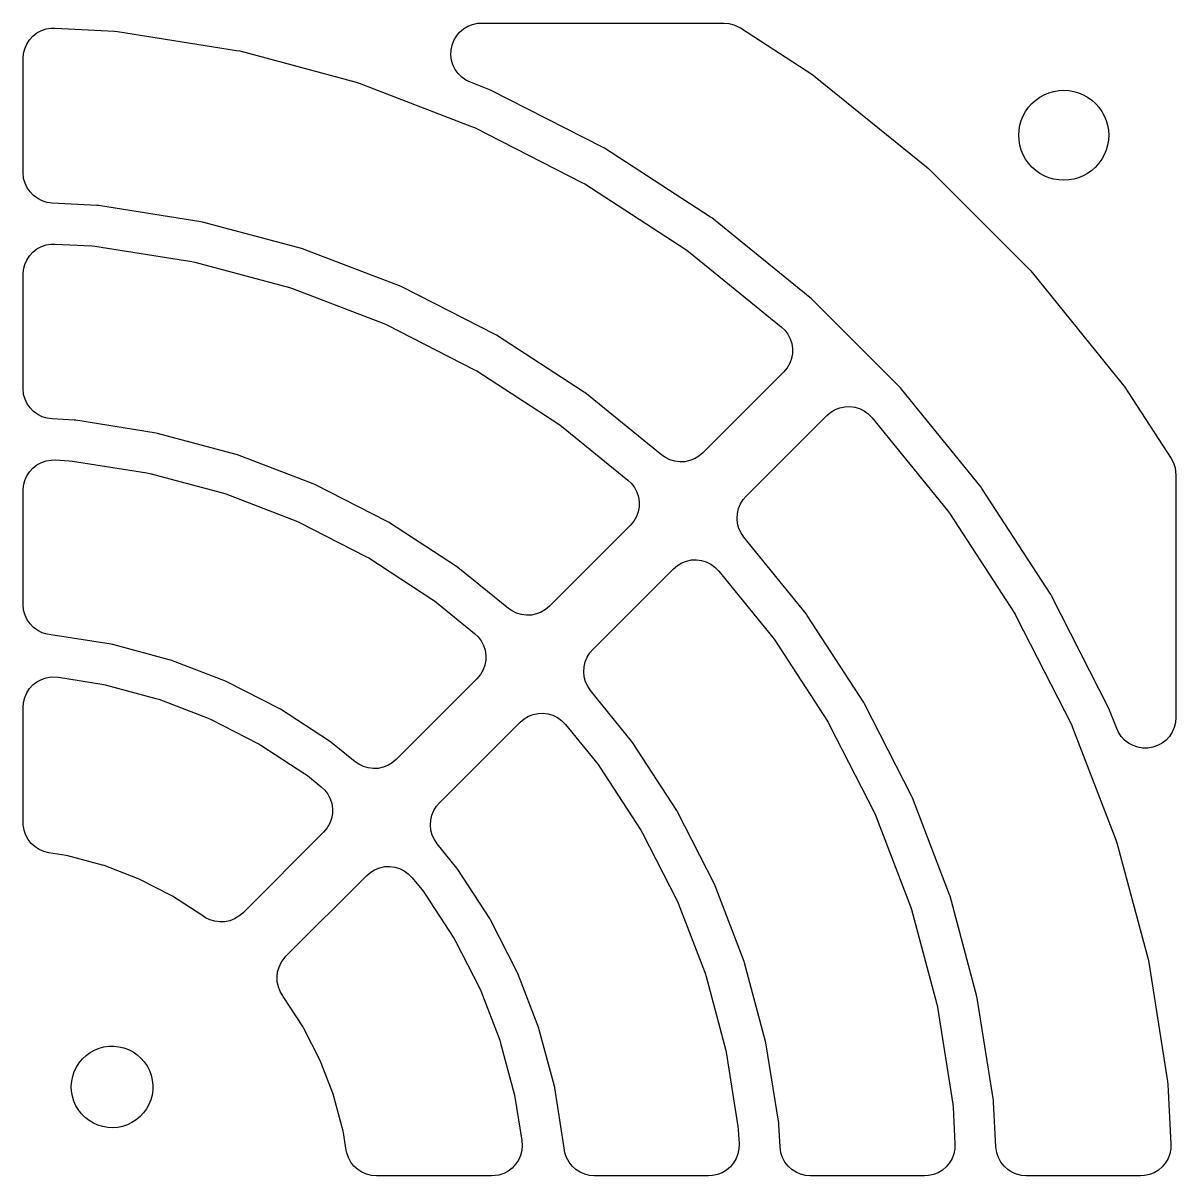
# Model space of a CAD drawing. Header units: metres. Extents: x -245 to 245, y -372 to 372.
# Drawn here: x 1.5 to 58, y -271 to -214.5 of the extents above; entities that cross this region are included whole.
import ezdxf

# ---------------------------------------------------------------- set-up
doc = ezdxf.new("R2010")
doc.units = ezdxf.units.M

msp = doc.modelspace()

# ---------------------------------------------------------------- linework, layer by layer
for p, q in [((23.0838, -214.784), (23.2959, -214.656)), ((23.2959, -214.656), (23.5262, -214.565)), ((23.5262, -214.565), (23.7684, -214.513)), ((23.7684, -214.513), (23.9621, -214.5)), ((23.9621, -214.5), (35.8425, -214.5)), ((35.8425, -214.5), (36.0894, -214.52)), ((36.0894, -214.52), (36.3296, -214.581)), ((36.3296, -214.581), (36.6595, -214.742)), ((1.81628, -215.321), (1.98409, -215.139)), ((1.98409, -215.139), (2.17958, -214.987)), ((2.17958, -214.987), (2.39746, -214.869)), ((2.39746, -214.869), (2.63177, -214.789)), ((2.63177, -214.789), (2.87613, -214.748)), ((2.87613, -214.748), (3.07851, -214.745)), ((3.07851, -214.745), (5.97536, -214.896)), ((5.97536, -214.896), (6.1315, -214.913)), ((6.1315, -214.913), (11.964, -215.837)), ((22.6109, -215.349), (22.7366, -215.135)), ((22.7366, -215.135), (22.8956, -214.945)), ((22.8956, -214.945), (23.0838, -214.784)), ((36.6595, -214.742), (40.1973, -217.039)), ((1.52046, -215.996), (1.58127, -215.756)), ((1.58127, -215.756), (1.68079, -215.529)), ((1.68079, -215.529), (1.81628, -215.321)), ((22.4638, -216.07), (22.4726, -215.823)), ((22.4726, -215.823), (22.5221, -215.58)), ((22.5221, -215.58), (22.6109, -215.349)), ((1.5, -216.243), (1.52046, -215.996)), ((1.5, -221.822), (1.5, -216.243)), ((11.964, -215.837), (12.1176, -215.869)), ((12.1176, -215.869), (17.8212, -217.398)), ((22.4958, -216.316), (22.4638, -216.07)), ((22.5677, -216.553), (22.4958, -216.316)), ((22.6778, -216.775), (22.5677, -216.553)), ((22.8228, -216.976), (22.6778, -216.775)), ((17.8212, -217.398), (17.9705, -217.446)), ((17.9705, -217.446), (23.4834, -219.562)), ((22.999, -217.15), (22.8228, -216.976)), ((23.2014, -217.293), (22.999, -217.15)), ((23.4246, -217.4), (23.2014, -217.293)), ((24.3336, -217.749), (23.4246, -217.4)), ((40.1973, -217.039), (40.3243, -217.132)), ((40.3243, -217.132), (45.7745, -221.545)), ((24.4054, -217.781), (24.3336, -217.749)), ((29.9233, -220.593), (24.4054, -217.781)), ((51.3277, -218.134), (51.5439, -218.015)), ((51.5439, -218.015), (51.7722, -217.92)), ((51.7722, -217.92), (52.0097, -217.852)), ((52.0097, -217.852), (52.2533, -217.81)), ((52.2533, -217.81), (52.5, -217.797)), ((52.5, -217.797), (52.7467, -217.81)), ((52.7467, -217.81), (52.9903, -217.852)), ((52.9903, -217.852), (53.2278, -217.92)), ((53.2278, -217.92), (53.456, -218.015)), ((53.456, -218.015), (53.6723, -218.134)), ((50.6343, -218.828), (50.7773, -218.626)), ((50.7773, -218.626), (50.9419, -218.442)), ((50.9419, -218.442), (51.1262, -218.277)), ((51.1262, -218.277), (51.3277, -218.134)), ((53.6723, -218.134), (53.8738, -218.277)), ((53.8738, -218.277), (54.0581, -218.442)), ((54.0581, -218.442), (54.2227, -218.626)), ((54.2227, -218.626), (54.3657, -218.828)), ((50.4202, -219.272), (50.5147, -219.044)), ((50.5147, -219.044), (50.6343, -218.828)), ((54.3657, -218.828), (54.4852, -219.044)), ((54.4852, -219.044), (54.5798, -219.272)), ((23.4834, -219.562), (23.6268, -219.626)), ((23.6268, -219.626), (28.8883, -222.307)), ((50.2965, -220), (50.3104, -219.753)), ((50.3104, -219.753), (50.3518, -219.51)), ((50.3518, -219.51), (50.4202, -219.272)), ((54.5798, -219.272), (54.6482, -219.51)), ((54.6482, -219.51), (54.6896, -219.753)), ((54.6896, -219.753), (54.7035, -220)), ((50.3104, -220.247), (50.2965, -220)), ((50.3518, -220.49), (50.3104, -220.247)), ((54.6896, -220.247), (54.6482, -220.49)), ((54.7035, -220), (54.6896, -220.247)), ((29.9912, -220.632), (29.9233, -220.593)), ((35.1852, -224.005), (29.9912, -220.632)), ((50.4202, -220.728), (50.3518, -220.49)), ((50.5147, -220.956), (50.4202, -220.728)), ((54.5798, -220.728), (54.4852, -220.956)), ((54.6482, -220.49), (54.5798, -220.728)), ((50.6343, -221.172), (50.5147, -220.956)), ((50.7773, -221.374), (50.6343, -221.172)), ((50.9419, -221.558), (50.7773, -221.374)), ((54.2227, -221.374), (54.0581, -221.558)), ((54.3657, -221.172), (54.2227, -221.374)), ((54.4852, -220.956), (54.3657, -221.172)), ((1.52863, -222.113), (1.5, -221.822)), ((45.7745, -221.545), (45.8911, -221.65)), ((45.8911, -221.65), (50.8497, -226.609)), ((51.1262, -221.723), (50.9419, -221.558)), ((51.3277, -221.866), (51.1262, -221.723)), ((51.5439, -221.985), (51.3277, -221.866)), ((51.7722, -222.08), (51.5439, -221.985)), ((53.456, -221.985), (53.2278, -222.08)), ((53.6723, -221.866), (53.456, -221.985)), ((53.8738, -221.723), (53.6723, -221.866)), ((54.0581, -221.558), (53.8738, -221.723)), ((1.59669, -222.352), (1.52863, -222.113)), ((1.70303, -222.575), (1.59669, -222.352)), ((1.84476, -222.779), (1.70303, -222.575)), ((28.8883, -222.307), (29.0243, -222.386)), ((29.0243, -222.386), (33.9766, -225.602)), ((52.0097, -222.148), (51.7722, -222.08)), ((52.2533, -222.19), (52.0097, -222.148)), ((52.5, -222.203), (52.2533, -222.19)), ((52.7467, -222.19), (52.5, -222.203)), ((52.9903, -222.148), (52.7467, -222.19)), ((53.2278, -222.08), (52.9903, -222.148)), ((2.01799, -222.956), (1.84476, -222.779)), ((2.21802, -223.102), (2.01799, -222.956)), ((2.43936, -223.213), (2.21802, -223.102)), ((2.67601, -223.286), (2.43936, -223.213)), ((2.92149, -223.32), (2.67601, -223.286)), ((5.11745, -223.435), (2.92149, -223.32)), ((5.1955, -223.443), (5.11745, -223.435)), ((10.2181, -224.239), (5.1955, -223.443)), ((10.2951, -224.255), (10.2181, -224.239)), ((15.2067, -225.571), (10.2951, -224.255)), ((35.2486, -224.051), (35.1852, -224.005)), ((40.0616, -227.949), (35.2486, -224.051)), ((2.39746, -225.452), (2.63177, -225.372)), ((2.63177, -225.372), (2.87613, -225.331)), ((2.87613, -225.331), (3.07851, -225.328)), ((3.07851, -225.328), (4.86909, -225.422)), ((4.86909, -225.422), (5.02524, -225.438)), ((1.68079, -226.112), (1.81628, -225.905)), ((1.81628, -225.905), (1.98409, -225.722)), ((1.98409, -225.722), (2.17958, -225.57)), ((2.17958, -225.57), (2.39746, -225.452)), ((5.02524, -225.438), (9.76358, -226.189)), ((15.2816, -225.595), (15.2067, -225.571)), ((20.029, -227.418), (15.2816, -225.595)), ((33.9766, -225.602), (34.1036, -225.694)), ((34.1036, -225.694), (38.6556, -229.38)), ((1.52046, -226.579), (1.58127, -226.339)), ((1.58127, -226.339), (1.68079, -226.112)), ((9.76358, -226.189), (9.91716, -226.221)), ((9.91716, -226.221), (14.5508, -227.463)), ((1.5, -226.826), (1.52046, -226.579)), ((1.5, -232.405), (1.5, -226.826)), ((50.8497, -226.609), (50.9548, -226.726)), ((50.9548, -226.726), (55.3682, -232.176)), ((14.5508, -227.463), (14.7001, -227.511)), ((14.7001, -227.511), (19.1789, -229.231)), ((20.1008, -227.45), (20.029, -227.418)), ((24.6316, -229.758), (20.1008, -227.45)), ((40.1199, -228.001), (40.0616, -227.949)), ((44.4989, -232.38), (40.1199, -228.001)), ((19.1789, -229.231), (19.3223, -229.295)), ((19.3223, -229.295), (23.5965, -231.472)), ((38.6556, -229.38), (38.8346, -229.551)), ((24.6995, -229.797), (24.6316, -229.758)), ((28.9644, -232.567), (24.6995, -229.797)), ((38.8346, -229.551), (38.983, -229.75)), ((38.983, -229.75), (39.0966, -229.97)), ((39.0966, -229.97), (39.1726, -230.206)), ((39.1726, -230.206), (39.2086, -230.451)), ((39.2086, -230.451), (39.2038, -230.698)), ((39.1584, -230.942), (39.0734, -231.175)), ((39.2038, -230.698), (39.1584, -230.942)), ((23.5965, -231.472), (23.7325, -231.551)), ((23.7325, -231.551), (27.7558, -234.164)), ((38.7723, -231.606), (34.8109, -235.568)), ((38.9513, -231.39), (38.7723, -231.606)), ((39.0734, -231.175), (38.9513, -231.39)), ((55.3682, -232.176), (55.4605, -232.303)), ((1.52863, -232.697), (1.5, -232.405)), ((1.59668, -232.935), (1.52863, -232.697)), ((29.0279, -232.613), (28.9644, -232.567)), ((32.8063, -235.673), (29.0279, -232.613)), ((44.5514, -232.438), (44.4989, -232.38)), ((48.4489, -237.251), (44.5514, -232.438)), ((55.4605, -232.303), (57.758, -235.841)), ((1.70303, -233.159), (1.59668, -232.935)), ((1.84476, -233.362), (1.70303, -233.159)), ((41.5262, -233.351), (41.7687, -233.3)), ((41.7687, -233.3), (42.0162, -233.29)), ((42.0162, -233.29), (42.2621, -233.32)), ((42.2621, -233.32), (42.4995, -233.391)), ((2.01799, -233.539), (1.84476, -233.362)), ((2.218, -233.685), (2.01799, -233.539)), ((2.43936, -233.796), (2.218, -233.685)), ((2.67601, -233.87), (2.43936, -233.796)), ((2.92149, -233.903), (2.67601, -233.87)), ((4.0112, -233.96), (2.92149, -233.903)), ((36.9322, -237.689), (40.8936, -233.728)), ((40.8936, -233.728), (41.0826, -233.568)), ((41.0826, -233.568), (41.2955, -233.441)), ((41.2955, -233.441), (41.5262, -233.351)), ((42.4995, -233.391), (42.7221, -233.5)), ((42.7221, -233.5), (42.9237, -233.644)), ((42.9237, -233.644), (43.12, -233.844)), ((43.12, -233.844), (46.8061, -238.396)), ((4.08925, -233.968), (4.0112, -233.96)), ((8.0177, -234.591), (4.08925, -233.968)), ((27.7558, -234.164), (27.8829, -234.256)), ((27.8829, -234.256), (31.1411, -236.894)), ((8.09465, -234.607), (8.0177, -234.591)), ((11.9363, -235.636), (8.09465, -234.607)), ((34.8109, -235.568), (34.6219, -235.728)), ((1.98409, -236.306), (2.17958, -236.154)), ((2.17958, -236.154), (2.39746, -236.036)), ((2.39746, -236.036), (2.63177, -235.955)), ((2.63177, -235.955), (2.87613, -235.914)), ((2.87613, -235.914), (3.07849, -235.911)), ((3.07849, -235.911), (3.76282, -235.947)), ((3.76282, -235.947), (3.91898, -235.964)), ((3.91898, -235.964), (7.56319, -236.541)), ((12.0112, -235.661), (11.9363, -235.636)), ((15.7243, -237.086), (12.0112, -235.661)), ((32.9824, -235.796), (32.8063, -235.673)), ((33.205, -235.905), (32.9824, -235.796)), ((33.4424, -235.975), (33.205, -235.905)), ((33.6883, -236.006), (33.4424, -235.975)), ((33.9358, -235.996), (33.6883, -236.006)), ((34.1783, -235.945), (33.9358, -235.996)), ((34.409, -235.855), (34.1783, -235.945)), ((34.6219, -235.728), (34.409, -235.855)), ((57.758, -235.841), (57.8753, -236.059)), ((57.8753, -236.059), (57.9551, -236.293)), ((1.58127, -236.922), (1.68079, -236.695)), ((1.68079, -236.695), (1.81628, -236.488)), ((1.81628, -236.488), (1.98409, -236.306)), ((7.56319, -236.541), (7.71677, -236.573)), ((7.71677, -236.573), (11.2803, -237.528)), ((57.9551, -236.293), (58, -236.657)), ((58, -236.657), (58, -248.538)), ((1.5, -237.409), (1.52046, -237.162)), ((1.52046, -237.162), (1.58127, -236.922)), ((15.796, -237.118), (15.7243, -237.086)), ((19.34, -238.924), (15.796, -237.118)), ((31.1411, -236.894), (31.3201, -237.066)), ((31.3201, -237.066), (31.4685, -237.264)), ((31.4685, -237.264), (31.5822, -237.484)), ((48.495, -237.315), (48.4489, -237.251)), ((1.5, -242.989), (1.5, -237.409)), ((11.2803, -237.528), (11.4297, -237.577)), ((11.4297, -237.577), (14.8742, -238.899)), ((31.5822, -237.484), (31.6581, -237.72)), ((31.6581, -237.72), (31.6942, -237.965)), ((36.6601, -238.061), (36.7916, -237.851)), ((36.7916, -237.851), (36.9322, -237.689)), ((51.868, -242.509), (48.495, -237.315)), ((31.6894, -238.213), (31.6439, -238.456)), ((31.6942, -237.965), (31.6894, -238.213)), ((36.5089, -238.531), (36.565, -238.29)), ((36.565, -238.29), (36.6601, -238.061)), ((46.8061, -238.396), (46.8984, -238.523)), ((14.8742, -238.899), (15.0176, -238.963)), ((15.0176, -238.963), (18.305, -240.638)), ((19.408, -238.963), (19.34, -238.924)), ((22.7437, -241.129), (19.408, -238.963)), ((31.4369, -238.905), (31.2578, -239.121)), ((31.559, -238.689), (31.4369, -238.905)), ((31.6439, -238.456), (31.559, -238.689)), ((36.4931, -238.779), (36.5089, -238.531)), ((36.5184, -239.025), (36.4931, -238.779)), ((46.8984, -238.523), (50.1145, -243.476)), ((31.2578, -239.121), (27.2964, -243.082)), ((36.5838, -239.264), (36.5184, -239.025)), ((36.6877, -239.489), (36.5838, -239.264)), ((36.8271, -239.694), (36.6877, -239.489)), ((39.8868, -243.472), (36.8271, -239.694)), ((18.305, -240.638), (18.4409, -240.716)), ((18.4409, -240.716), (21.5352, -242.726)), ((22.8073, -241.175), (22.7437, -241.129)), ((25.2918, -243.187), (22.8073, -241.175)), ((29.4178, -245.204), (33.3792, -241.242)), ((33.3792, -241.242), (33.5682, -241.082)), ((33.5682, -241.082), (33.781, -240.955)), ((33.781, -240.955), (34.0118, -240.865)), ((34.0118, -240.865), (34.2543, -240.814)), ((34.2543, -240.814), (34.5018, -240.804)), ((34.5018, -240.804), (34.7476, -240.835)), ((34.7476, -240.835), (34.9851, -240.905)), ((34.9851, -240.905), (35.2076, -241.014)), ((35.2076, -241.014), (35.4093, -241.158)), ((35.4093, -241.158), (35.6055, -241.359)), ((35.6055, -241.359), (38.244, -244.617)), ((21.5352, -242.726), (21.6622, -242.818)), ((21.6622, -242.818), (23.6267, -244.409)), ((51.9072, -242.577), (51.868, -242.509)), ((54.7187, -248.095), (51.9072, -242.577)), ((1.52863, -243.28), (1.5, -242.989)), ((1.59669, -243.518), (1.52863, -243.28)), ((25.468, -243.31), (25.2918, -243.187)), ((25.6905, -243.419), (25.468, -243.31)), ((25.928, -243.49), (25.6905, -243.419)), ((26.1738, -243.52), (25.928, -243.49)), ((26.4213, -243.51), (26.1738, -243.52)), ((26.6638, -243.459), (26.4213, -243.51)), ((26.8946, -243.369), (26.6638, -243.459)), ((27.1074, -243.242), (26.8946, -243.369)), ((27.2964, -243.082), (27.1074, -243.242)), ((39.9329, -243.536), (39.8868, -243.472)), ((50.1145, -243.476), (50.193, -243.612)), ((1.70305, -243.742), (1.59669, -243.518)), ((1.84477, -243.945), (1.70305, -243.742)), ((2.01802, -244.122), (1.84477, -243.945)), ((42.7025, -247.8), (39.9329, -243.536)), ((50.193, -243.612), (52.8738, -248.873)), ((2.21805, -244.269), (2.01802, -244.122)), ((2.43941, -244.38), (2.21805, -244.269)), ((2.67604, -244.453), (2.43941, -244.38)), ((2.86627, -244.479), (2.67604, -244.453)), ((2.866, -244.481), (2.86627, -244.479)), ((2.98299, -244.494), (2.866, -244.481)), ((5.81731, -244.943), (2.98299, -244.494)), ((23.6267, -244.409), (23.8057, -244.58)), ((23.8057, -244.58), (23.9541, -244.779)), ((38.244, -244.617), (38.3363, -244.744)), ((5.89426, -244.959), (5.81731, -244.943)), ((8.66583, -245.702), (5.89426, -244.959)), ((23.9541, -244.779), (24.0677, -244.999)), ((24.0677, -244.999), (24.1437, -245.235)), ((29.2772, -245.366), (29.4178, -245.204)), ((38.3363, -244.744), (40.9491, -248.768)), ((8.74074, -245.726), (8.66583, -245.702)), ((11.4198, -246.754), (8.74074, -245.726)), ((24.1749, -245.727), (24.1295, -245.971)), ((24.1437, -245.235), (24.1797, -245.48)), ((24.1797, -245.48), (24.1749, -245.727)), ((29.0506, -245.805), (29.1457, -245.576)), ((29.1457, -245.576), (29.2772, -245.366)), ((24.0445, -246.204), (23.9224, -246.419)), ((24.1295, -245.971), (24.0445, -246.204)), ((28.9787, -246.293), (28.9944, -246.046)), ((29.0039, -246.54), (28.9787, -246.293)), ((28.9944, -246.046), (29.0506, -245.805)), ((1.98409, -246.934), (2.17958, -246.782)), ((2.17958, -246.782), (2.39746, -246.664)), ((2.39746, -246.664), (2.63177, -246.583)), ((2.63177, -246.583), (2.87613, -246.542)), ((2.87613, -246.542), (3.23465, -246.556)), ((3.23465, -246.556), (5.36279, -246.893)), ((5.36279, -246.893), (5.51637, -246.926)), ((11.4915, -246.786), (11.4198, -246.754)), ((14.0483, -248.089), (11.4915, -246.786)), ((23.7434, -246.635), (19.782, -250.597)), ((23.9224, -246.419), (23.7434, -246.635)), ((29.0694, -246.779), (29.0039, -246.54)), ((29.1732, -247.003), (29.0694, -246.779)), ((1.58127, -247.55), (1.68079, -247.323)), ((1.68079, -247.323), (1.81628, -247.116)), ((1.81628, -247.116), (1.98409, -246.934)), ((5.51637, -246.926), (8.00992, -247.594)), ((29.3127, -247.208), (29.1732, -247.003)), ((31.3246, -249.693), (29.3127, -247.208)), ((1.5, -248.037), (1.52046, -247.79)), ((1.52046, -247.79), (1.58127, -247.55)), ((8.00992, -247.594), (8.15924, -247.642)), ((8.15924, -247.642), (10.5695, -248.567)), ((42.7418, -247.868), (42.7025, -247.8)), ((45.0504, -252.399), (42.7418, -247.868)), ((1.5, -253.678), (1.5, -248.037)), ((10.5695, -248.567), (10.713, -248.631)), ((14.1162, -248.128), (14.0483, -248.089)), ((16.523, -249.691), (14.1162, -248.128)), ((25.8647, -248.757), (26.0537, -248.596)), ((26.0537, -248.596), (26.2666, -248.47)), ((26.2666, -248.47), (26.4973, -248.38)), ((26.4973, -248.38), (26.7398, -248.329)), ((26.7398, -248.329), (26.9873, -248.319)), ((26.9873, -248.319), (27.2332, -248.349)), ((27.2332, -248.349), (27.4706, -248.42)), ((27.4706, -248.42), (27.6932, -248.529)), ((27.6932, -248.529), (27.8948, -248.673)), ((54.7507, -248.166), (54.7187, -248.095)), ((55.0996, -249.075), (54.7507, -248.166)), ((58, -248.538), (57.9795, -248.785)), ((10.713, -248.631), (13.0134, -249.803)), ((21.9033, -252.718), (25.8647, -248.757)), ((27.8948, -248.673), (28.0911, -248.873)), ((28.0911, -248.873), (29.6819, -250.838)), ((40.9491, -248.768), (41.0276, -248.903)), ((41.0276, -248.903), (43.2054, -253.178)), ((52.8738, -248.873), (52.9377, -249.017)), ((52.9377, -249.017), (55.0539, -254.529)), ((55.1808, -249.252), (55.0996, -249.075)), ((57.9187, -249.025), (57.8192, -249.252)), ((57.9795, -248.785), (57.9187, -249.025)), ((16.5865, -249.737), (16.523, -249.691)), ((31.3708, -249.756), (31.3246, -249.693)), ((55.3163, -249.459), (55.1808, -249.252)), ((55.4841, -249.641), (55.3163, -249.459)), ((55.6796, -249.794), (55.4841, -249.641)), ((57.5159, -249.641), (57.3204, -249.794)), ((57.6837, -249.459), (57.5159, -249.641)), ((57.8192, -249.252), (57.6837, -249.459)), ((13.0134, -249.803), (13.1493, -249.882)), ((13.1493, -249.882), (15.3145, -251.288)), ((17.7773, -250.702), (16.5865, -249.737)), ((33.5371, -253.092), (31.3708, -249.756)), ((55.8975, -249.912), (55.6796, -249.794)), ((56.1318, -249.992), (55.8975, -249.912)), ((56.3761, -250.033), (56.1318, -249.992)), ((56.6239, -250.033), (56.3761, -250.033)), ((56.8682, -249.992), (56.6239, -250.033)), ((57.1025, -249.912), (56.8682, -249.992)), ((57.3204, -249.794), (57.1025, -249.912)), ((17.9535, -250.825), (17.7773, -250.702)), ((18.1761, -250.933), (17.9535, -250.825)), ((19.5929, -250.757), (19.3801, -250.884)), ((19.782, -250.597), (19.5929, -250.757)), ((29.6819, -250.838), (29.7742, -250.965)), ((15.3145, -251.288), (15.4415, -251.38)), ((15.4415, -251.38), (16.1122, -251.923)), ((18.4135, -251.004), (18.1761, -250.933)), ((18.6593, -251.035), (18.4135, -251.004)), ((18.9068, -251.025), (18.6593, -251.035)), ((19.1493, -250.974), (18.9068, -251.025)), ((19.3801, -250.884), (19.1493, -250.974)), ((29.7742, -250.965), (31.7836, -254.059)), ((16.1122, -251.923), (16.2912, -252.095)), ((16.2912, -252.095), (16.4396, -252.293)), ((16.4396, -252.293), (16.5533, -252.513)), ((16.5533, -252.513), (16.6292, -252.749)), ((45.0823, -252.471), (45.0504, -252.399)), ((46.9047, -257.218), (45.0823, -252.471)), ((16.6292, -252.749), (16.6653, -252.994)), ((16.6653, -252.994), (16.6605, -253.242)), ((21.5361, -253.319), (21.6312, -253.09)), ((21.6312, -253.09), (21.7627, -252.88)), ((21.7627, -252.88), (21.9033, -252.718)), ((33.5763, -253.16), (33.5371, -253.092)), ((1.5062, -253.815), (1.5, -253.678)), ((16.615, -253.485), (16.53, -253.718)), ((16.6605, -253.242), (16.615, -253.485)), ((21.4642, -253.808), (21.4799, -253.56)), ((21.4799, -253.56), (21.5361, -253.319)), ((35.382, -256.704), (33.5763, -253.16)), ((43.2054, -253.178), (43.2693, -253.321)), ((43.2693, -253.321), (44.9885, -257.8)), ((1.549, -254.059), (1.5062, -253.815)), ((1.63136, -254.292), (1.549, -254.059)), ((16.2289, -254.15), (12.264, -258.115)), ((16.4079, -253.934), (16.2289, -254.15)), ((16.53, -253.718), (16.4079, -253.934)), ((21.4894, -254.054), (21.4642, -253.808)), ((21.5549, -254.293), (21.4894, -254.054)), ((31.7836, -254.059), (31.8621, -254.195)), ((31.8621, -254.195), (33.5371, -257.482)), ((1.75107, -254.509), (1.63136, -254.292)), ((1.90485, -254.703), (1.75107, -254.509)), ((2.08849, -254.87), (1.90485, -254.703)), ((21.6588, -254.518), (21.5549, -254.293)), ((21.7982, -254.723), (21.6588, -254.518)), ((22.7626, -255.914), (21.7982, -254.723)), ((55.0539, -254.529), (55.1024, -254.679)), ((55.1024, -254.679), (56.6307, -260.382)), ((2.297, -255.003), (2.08849, -254.87)), ((2.52469, -255.101), (2.297, -255.003)), ((2.76534, -255.16), (2.52469, -255.101)), ((3.61696, -255.295), (2.76534, -255.16)), ((3.69386, -255.311), (3.61696, -255.295)), ((5.39542, -255.767), (3.69386, -255.311)), ((5.47032, -255.791), (5.39542, -255.767)), ((7.1151, -256.423), (5.47032, -255.791)), ((18.7521, -255.984), (18.9829, -255.894)), ((18.9829, -255.894), (19.2254, -255.843)), ((19.2254, -255.843), (19.4729, -255.833)), ((19.4729, -255.833), (19.7187, -255.864)), ((19.7187, -255.864), (19.9561, -255.934)), ((19.9561, -255.934), (20.1787, -256.043)), ((22.8087, -255.977), (22.7626, -255.914)), ((7.18683, -256.455), (7.1151, -256.423)), ((8.75652, -257.255), (7.18683, -256.455)), ((14.3854, -260.236), (18.3502, -256.271)), ((18.3502, -256.271), (18.5393, -256.111)), ((18.5393, -256.111), (18.7521, -255.984)), ((20.1787, -256.043), (20.3803, -256.187)), ((20.3803, -256.187), (20.5766, -256.388)), ((20.5766, -256.388), (21.1198, -257.059)), ((24.3717, -258.384), (22.8087, -255.977)), ((21.1198, -257.059), (21.2121, -257.186)), ((35.414, -256.776), (35.382, -256.704)), ((36.8393, -260.489), (35.414, -256.776)), ((8.82471, -257.294), (8.75652, -257.255)), ((10.3024, -258.253), (8.82471, -257.294)), ((21.2121, -257.186), (22.6181, -259.351)), ((33.5371, -257.482), (33.601, -257.626)), ((33.601, -257.626), (34.9232, -261.07)), ((46.929, -257.293), (46.9047, -257.218)), ((48.2451, -262.205), (46.929, -257.293)), ((12.264, -258.115), (12.075, -258.275)), ((44.9885, -257.8), (45.037, -257.949)), ((45.037, -257.949), (46.2786, -262.583)), ((10.3218, -258.268), (10.3024, -258.253)), ((10.4356, -258.343), (10.3218, -258.268)), ((10.6581, -258.451), (10.4356, -258.343)), ((10.8956, -258.522), (10.6581, -258.451)), ((11.1414, -258.553), (10.8956, -258.522)), ((11.3889, -258.542), (11.1414, -258.553)), ((11.6314, -258.492), (11.3889, -258.542)), ((11.8622, -258.402), (11.6314, -258.492)), ((12.075, -258.275), (11.8622, -258.402)), ((24.4109, -258.452), (24.3717, -258.384)), ((25.7137, -261.009), (24.4109, -258.452)), ((22.6181, -259.351), (22.6967, -259.487)), ((22.6967, -259.487), (23.8688, -261.787)), ((14.1512, -260.539), (14.2935, -260.337)), ((14.2935, -260.337), (14.3854, -260.236)), ((56.6307, -260.382), (56.6633, -260.536)), ((13.9468, -261.247), (13.9755, -261.001)), ((13.9755, -261.001), (14.0442, -260.763)), ((14.0442, -260.763), (14.1512, -260.539)), ((25.7456, -261.08), (25.7137, -261.009)), ((36.8637, -260.564), (36.8393, -260.489)), ((37.893, -264.405), (36.8637, -260.564)), ((56.6633, -260.536), (57.5871, -266.368)), ((13.9591, -261.494), (13.9468, -261.247)), ((14.0119, -261.736), (13.9591, -261.494)), ((26.774, -263.759), (25.7456, -261.08)), ((34.9232, -261.07), (34.9717, -261.22)), ((34.9717, -261.22), (35.9265, -264.783)), ((14.1039, -261.966), (14.0119, -261.736)), ((14.2324, -262.178), (14.1039, -261.966)), ((23.8688, -261.787), (23.9326, -261.93)), ((23.9326, -261.93), (24.8578, -264.341)), ((14.2466, -262.198), (14.2324, -262.178)), ((15.2061, -263.675), (14.2466, -262.198)), ((46.2786, -262.583), (46.3113, -262.736)), ((48.2614, -262.282), (48.2451, -262.205)), ((49.0569, -267.305), (48.2614, -262.282)), ((46.3113, -262.736), (47.0618, -267.475)), ((15.2455, -263.743), (15.2061, -263.675)), ((16.0453, -265.313), (15.2455, -263.743)), ((26.7983, -263.834), (26.774, -263.759)), ((27.5409, -266.606), (26.7983, -263.834)), ((24.8578, -264.341), (24.9063, -264.49)), ((37.9094, -264.482), (37.893, -264.405)), ((4.58539, -265.098), (4.78416, -264.953)), ((4.78416, -264.953), (4.99928, -264.833)), ((4.99928, -264.833), (5.22751, -264.741)), ((5.22751, -264.741), (5.46536, -264.677)), ((5.46536, -264.677), (5.70924, -264.643)), ((5.70924, -264.643), (5.95546, -264.639)), ((5.95546, -264.639), (6.20027, -264.666)), ((6.20027, -264.666), (6.43997, -264.722)), ((6.43997, -264.722), (6.67093, -264.807)), ((6.67093, -264.807), (6.88963, -264.92)), ((6.88963, -264.92), (7.09279, -265.06)), ((24.9063, -264.49), (25.5745, -266.984)), ((35.9265, -264.783), (35.9592, -264.937)), ((35.9592, -264.937), (36.5364, -268.581)), ((38.5316, -268.411), (37.9094, -264.482)), ((4.11584, -265.664), (4.24869, -265.456)), ((4.24869, -265.456), (4.40599, -265.267)), ((4.40599, -265.267), (4.58539, -265.098)), ((7.09279, -265.06), (7.2773, -265.223)), ((7.2773, -265.223), (7.44037, -265.407)), ((7.44037, -265.407), (7.57953, -265.61)), ((16.0773, -265.385), (16.0453, -265.313)), ((16.7086, -267.03), (16.0773, -265.385)), ((3.93123, -266.119), (4.00949, -265.886)), ((4.00949, -265.886), (4.11584, -265.664)), ((7.57953, -265.61), (7.69267, -265.829)), ((7.69267, -265.829), (7.77808, -266.06)), ((7.77808, -266.06), (7.83446, -266.3)), ((3.86333, -266.606), (3.88226, -266.361)), ((3.87469, -266.852), (3.86333, -266.606)), ((3.88226, -266.361), (3.93123, -266.119)), ((7.83446, -266.3), (7.86095, -266.545)), ((7.86095, -266.545), (7.85716, -266.791)), ((27.5573, -266.683), (27.5409, -266.606)), ((57.5871, -266.368), (57.6035, -266.525)), ((57.6035, -266.525), (57.7553, -269.422)), ((3.91621, -267.095), (3.87469, -266.852)), ((3.98724, -267.331), (3.91621, -267.095)), ((7.82314, -267.035), (7.75941, -267.272)), ((7.85716, -266.791), (7.82314, -267.035)), ((16.733, -267.105), (16.7086, -267.03)), ((17.1889, -268.806), (16.733, -267.105)), ((25.5745, -266.984), (25.6071, -267.137)), ((25.6071, -267.137), (25.9442, -269.265)), ((28.0062, -269.517), (27.5573, -266.683)), ((4.0867, -267.556), (3.98724, -267.331)), ((4.21309, -267.767), (4.0867, -267.556)), ((4.3645, -267.961), (4.21309, -267.767)), ((7.5471, -267.716), (7.40175, -267.915)), ((7.66693, -267.501), (7.5471, -267.716)), ((7.75941, -267.272), (7.66693, -267.501)), ((47.0618, -267.475), (47.0782, -267.631)), ((47.0782, -267.631), (47.172, -269.422)), ((49.0651, -267.383), (49.0569, -267.305)), ((49.1802, -269.578), (49.0651, -267.383)), ((4.53862, -268.135), (4.3645, -267.961)), ((4.73282, -268.287), (4.53862, -268.135)), ((4.94415, -268.413), (4.73282, -268.287)), ((7.04364, -268.251), (6.83629, -268.384)), ((7.23308, -268.094), (7.04364, -268.251)), ((7.40175, -267.915), (7.23308, -268.094)), ((5.1694, -268.513), (4.94415, -268.413)), ((5.40518, -268.584), (5.1694, -268.513)), ((5.6479, -268.625), (5.40518, -268.584)), ((5.89389, -268.637), (5.6479, -268.625)), ((6.1394, -268.618), (5.89389, -268.637)), ((6.38072, -268.569), (6.1394, -268.618)), ((6.6142, -268.491), (6.38072, -268.569)), ((6.83629, -268.384), (6.6142, -268.491)), ((17.2052, -268.883), (17.1889, -268.806)), ((17.3401, -269.735), (17.2052, -268.883)), ((36.5364, -268.581), (36.5528, -268.737)), ((36.5528, -268.737), (36.5887, -269.422)), ((38.5398, -268.489), (38.5316, -268.411)), ((38.5969, -269.578), (38.5398, -268.489)), ((25.9442, -269.265), (25.9626, -269.512)), ((36.5887, -269.422), (36.5811, -269.669)), ((47.172, -269.422), (47.1645, -269.669)), ((57.7553, -269.422), (57.7478, -269.669)), ((17.3676, -269.868), (17.3401, -269.735)), ((17.448, -270.103), (17.3676, -269.868)), ((25.8773, -269.999), (25.7759, -270.225)), ((25.9401, -269.759), (25.8773, -269.999)), ((25.9626, -269.512), (25.9401, -269.759)), ((28.0185, -269.634), (28.0062, -269.517)), ((28.0219, -269.634), (28.0185, -269.634)), ((28.0574, -269.868), (28.0219, -269.634)), ((28.1378, -270.103), (28.0574, -269.868)), ((36.533, -269.912), (36.4455, -270.144)), ((36.5811, -269.669), (36.533, -269.912)), ((38.6407, -269.868), (38.5969, -269.578)), ((38.7212, -270.103), (38.6407, -269.868)), ((47.1163, -269.912), (47.0288, -270.144)), ((47.1645, -269.669), (47.1163, -269.912)), ((49.2241, -269.868), (49.1802, -269.578)), ((49.3045, -270.103), (49.2241, -269.868)), ((57.6996, -269.912), (57.6121, -270.144)), ((57.7478, -269.669), (57.6996, -269.912)), ((17.5659, -270.32), (17.448, -270.103)), ((17.7181, -270.516), (17.5659, -270.32)), ((17.9003, -270.684), (17.7181, -270.516)), ((25.4694, -270.612), (25.2727, -270.762)), ((25.6387, -270.431), (25.4694, -270.612)), ((25.7759, -270.225), (25.6387, -270.431)), ((28.2557, -270.32), (28.1378, -270.103)), ((28.4079, -270.516), (28.2557, -270.32)), ((28.5902, -270.684), (28.4079, -270.516)), ((36.163, -270.549), (35.9757, -270.711)), ((36.321, -270.358), (36.163, -270.549)), ((36.4455, -270.144), (36.321, -270.358)), ((38.8391, -270.32), (38.7212, -270.103)), ((38.9912, -270.516), (38.8391, -270.32)), ((39.1735, -270.684), (38.9912, -270.516)), ((46.7463, -270.549), (46.5591, -270.711)), ((46.9044, -270.358), (46.7463, -270.549)), ((47.0288, -270.144), (46.9044, -270.358)), ((49.4224, -270.32), (49.3045, -270.103)), ((49.5746, -270.516), (49.4224, -270.32)), ((49.7568, -270.684), (49.5746, -270.516)), ((57.3297, -270.549), (57.1424, -270.711)), ((57.4877, -270.358), (57.3297, -270.549)), ((57.6121, -270.144), (57.4877, -270.358)), ((18.1077, -270.819), (17.9003, -270.684)), ((18.3346, -270.919), (18.1077, -270.819)), ((18.5748, -270.98), (18.3346, -270.919)), ((18.8217, -271), (18.5748, -270.98)), ((24.4627, -271), (18.8217, -271)), ((24.8189, -270.957), (24.4627, -271)), ((25.0538, -270.879), (24.8189, -270.957)), ((25.2727, -270.762), (25.0538, -270.879)), ((28.7976, -270.819), (28.5902, -270.684)), ((29.0244, -270.919), (28.7976, -270.819)), ((29.2646, -270.98), (29.0244, -270.919)), ((29.5115, -271), (29.2646, -270.98)), ((35.0907, -271), (29.5115, -271)), ((35.2926, -270.986), (35.0907, -271)), ((35.5345, -270.933), (35.2926, -270.986)), ((35.7643, -270.84), (35.5345, -270.933)), ((35.9757, -270.711), (35.7643, -270.84)), ((39.3809, -270.819), (39.1735, -270.684)), ((39.6078, -270.919), (39.3809, -270.819)), ((39.8479, -270.98), (39.6078, -270.919)), ((40.0948, -271), (39.8479, -270.98)), ((45.6741, -271), (40.0948, -271)), ((45.876, -270.986), (45.6741, -271)), ((46.1179, -270.933), (45.876, -270.986)), ((46.3477, -270.84), (46.1179, -270.933)), ((46.5591, -270.711), (46.3477, -270.84)), ((49.9642, -270.819), (49.7568, -270.684)), ((50.1911, -270.919), (49.9642, -270.819)), ((50.4313, -270.98), (50.1911, -270.919)), ((50.6782, -271), (50.4313, -270.98)), ((56.2574, -271), (50.6782, -271)), ((56.4593, -270.986), (56.2574, -271)), ((56.7012, -270.933), (56.4593, -270.986)), ((56.931, -270.84), (56.7012, -270.933)), ((57.1424, -270.711), (56.931, -270.84))]:
    msp.add_line(p, q)

doc.saveas('drawing.dxf')
